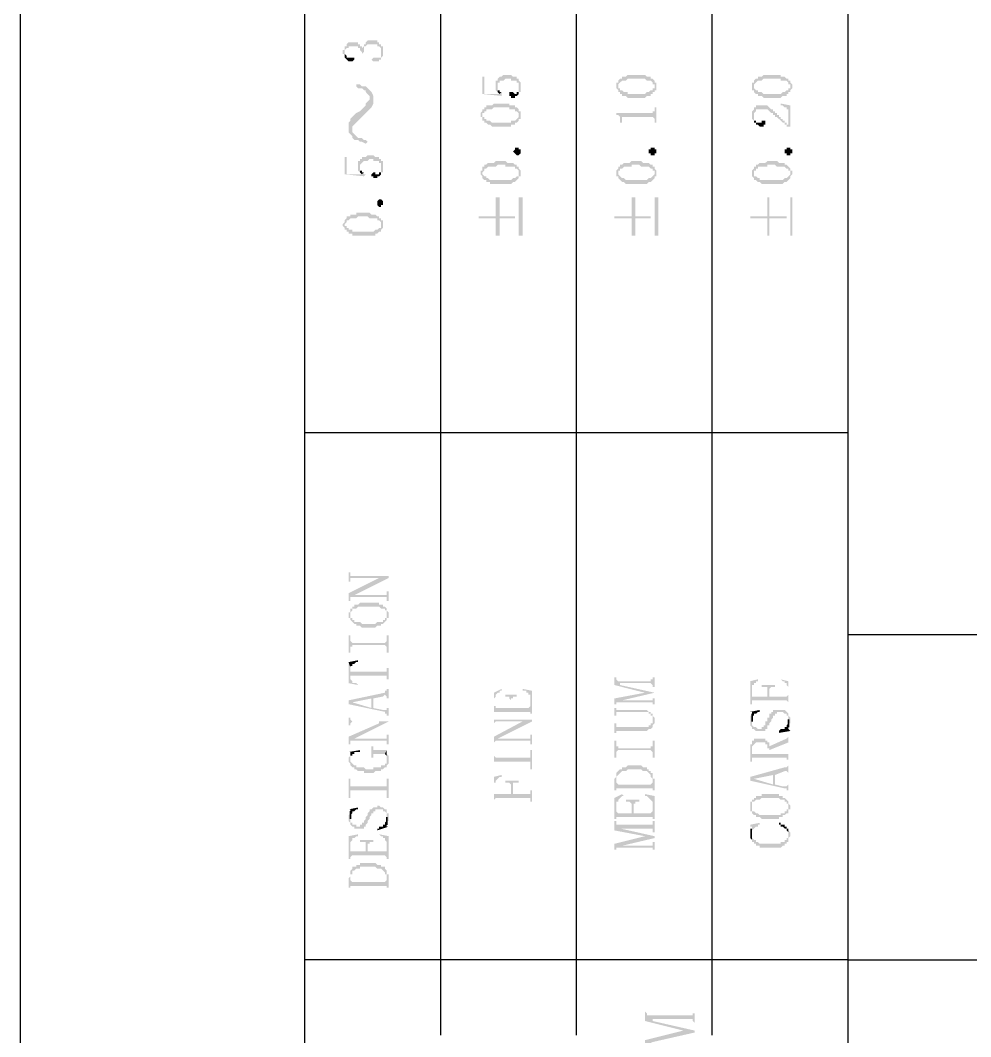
# Model space of a CAD drawing. Header units: inches. Extents: x 3613 to 8393, y -2205 to -794.
# Drawn here: x 3613.22 to 3635.65, y -1160.09 to -1136.11 of the extents above; entities that cross this region are included whole.
import ezdxf

# ---------------------------------------------------------------- set-up
doc = ezdxf.new("R2010")
doc.units = ezdxf.units.IN
doc.header["$MEASUREMENT"] = 0

msp = doc.modelspace()

# ---------------------------------------------------------------- hatches: boundary and pattern name
at = {"transparency": 33554559}
for points in [[(3620.83, -1136.858), (3620.83, -1136.903), (3620.875, -1136.903), (3620.875, -1136.948), (3620.875, -1136.858), (3620.875, -1136.813), (3620.921, -1136.767), (3620.966, -1136.767), (3620.966, -1136.722), (3621.191, -1136.722), (3621.191, -1136.767), (3621.236, -1136.767), (3621.236, -1136.813), (3621.236, -1136.813), (3621.282, -1136.858), (3621.282, -1136.903), (3621.282, -1136.903), (3621.327, -1136.858), (3621.327, -1136.813), (3621.327, -1136.767), (3621.327, -1136.722), (3621.372, -1136.722), (3621.417, -1136.677), (3621.643, -1136.677), (3621.643, -1136.722), (3621.688, -1136.722), (3621.733, -1136.767), (3621.733, -1136.858), (3621.733, -1136.677), (3621.688, -1136.677), (3621.688, -1136.632), (3621.643, -1136.632), (3621.643, -1136.587), (3621.417, -1136.587), (3621.372, -1136.632), (3621.372, -1136.677), (3621.327, -1136.677), (3621.327, -1136.722), (3621.327, -1136.722), (3621.282, -1136.767), (3621.282, -1136.722), (3621.236, -1136.722), (3621.236, -1136.677), (3621.191, -1136.677), (3621.191, -1136.632), (3620.966, -1136.632), (3620.921, -1136.677), (3620.921, -1136.722), (3620.875, -1136.722), (3620.875, -1136.767), (3620.875, -1136.813), (3620.83, -1136.813)], [(3620.875, -1136.948), (3620.875, -1136.993), (3620.875, -1136.993), (3620.921, -1137.038), (3620.921, -1137.038), (3620.966, -1137.083), (3621.056, -1137.083), (3621.101, -1137.038), (3621.101, -1136.993), (3620.921, -1136.993), (3620.921, -1136.948), (3620.921, -1136.948), (3620.875, -1136.903), (3620.875, -1136.858)], [(3621.507, -1137.038), (3621.507, -1137.038), (3621.552, -1137.083), (3621.688, -1137.083), (3621.688, -1137.038), (3621.733, -1137.038), (3621.733, -1136.993), (3621.778, -1136.948), (3621.778, -1136.903), (3621.778, -1136.858), (3621.778, -1136.767), (3621.778, -1136.722), (3621.733, -1136.722), (3621.733, -1136.903), (3621.733, -1136.948), (3621.733, -1136.993), (3621.552, -1136.993)], [(3624.125, -1137.444), (3624.125, -1137.851), (3624.576, -1137.896), (3624.576, -1137.851), (3624.576, -1137.805), (3624.531, -1137.851), (3624.17, -1137.851), (3624.17, -1137.444)], [(3624.441, -1137.625), (3624.441, -1137.715), (3624.441, -1137.76), (3624.441, -1137.76), (3624.486, -1137.805), (3624.486, -1137.67), (3624.486, -1137.58), (3624.531, -1137.58), (3624.531, -1137.535), (3624.621, -1137.535), (3624.667, -1137.489), (3624.802, -1137.489), (3624.802, -1137.535), (3624.937, -1137.535), (3624.937, -1137.58), (3624.982, -1137.58), (3624.982, -1137.625), (3624.982, -1137.67), (3624.982, -1137.805), (3625.028, -1137.805), (3625.028, -1137.76), (3625.028, -1137.67), (3625.028, -1137.625), (3625.028, -1137.58), (3624.982, -1137.535), (3624.982, -1137.489), (3624.937, -1137.489), (3624.937, -1137.444), (3624.847, -1137.444), (3624.802, -1137.399), (3624.621, -1137.399), (3624.576, -1137.444), (3624.531, -1137.444), (3624.486, -1137.489), (3624.486, -1137.535), (3624.441, -1137.535), (3624.441, -1137.58)], [(3627.284, -1137.67), (3627.284, -1137.715), (3627.284, -1137.715), (3627.329, -1137.76), (3627.329, -1137.805), (3627.329, -1137.67), (3627.329, -1137.625), (3627.329, -1137.625), (3627.374, -1137.58), (3627.374, -1137.58), (3627.42, -1137.535), (3627.51, -1137.535), (3627.555, -1137.489), (3627.961, -1137.489), (3628.006, -1137.535), (3628.097, -1137.535), (3628.142, -1137.58), (3628.142, -1137.625), (3628.187, -1137.625), (3628.187, -1137.67), (3628.187, -1137.535), (3628.187, -1137.535), (3628.142, -1137.489), (3628.097, -1137.489), (3628.097, -1137.444), (3628.006, -1137.444), (3627.961, -1137.399), (3627.555, -1137.399), (3627.51, -1137.444), (3627.42, -1137.444), (3627.42, -1137.489), (3627.374, -1137.489), (3627.329, -1137.535), (3627.329, -1137.58), (3627.284, -1137.58), (3627.284, -1137.625), (3627.284, -1137.625)], [(3627.329, -1137.805), (3627.374, -1137.805), (3627.374, -1137.851), (3627.42, -1137.851), (3627.42, -1137.896), (3627.51, -1137.896), (3627.555, -1137.941), (3627.961, -1137.941), (3628.006, -1137.896), (3628.097, -1137.896), (3628.097, -1137.851), (3628.142, -1137.851), (3628.142, -1137.805), (3628.187, -1137.805), (3628.187, -1137.76), (3628.232, -1137.76), (3628.232, -1137.715), (3628.232, -1137.67), (3628.232, -1137.625), (3628.232, -1137.58), (3628.187, -1137.58), (3628.187, -1137.535), (3628.187, -1137.67), (3628.187, -1137.715), (3628.142, -1137.715), (3628.142, -1137.76), (3628.097, -1137.76), (3628.051, -1137.805), (3628.006, -1137.805), (3627.961, -1137.851), (3627.555, -1137.851), (3627.555, -1137.805), (3627.465, -1137.805), (3627.42, -1137.76), (3627.374, -1137.76), (3627.374, -1137.715), (3627.329, -1137.715), (3627.329, -1137.67), (3627.329, -1137.67)], [(3630.489, -1137.67), (3630.489, -1137.715), (3630.489, -1137.76), (3630.534, -1137.76), (3630.534, -1137.805), (3630.534, -1137.67), (3630.534, -1137.625), (3630.534, -1137.625), (3630.579, -1137.58), (3630.579, -1137.58), (3630.624, -1137.535), (3630.714, -1137.535), (3630.759, -1137.489), (3631.166, -1137.489), (3631.166, -1137.535), (3631.301, -1137.535), (3631.346, -1137.58), (3631.346, -1137.625), (3631.391, -1137.625), (3631.391, -1137.67), (3631.391, -1137.535), (3631.346, -1137.535), (3631.346, -1137.489), (3631.301, -1137.489), (3631.256, -1137.444), (3631.166, -1137.444), (3631.166, -1137.399), (3630.759, -1137.399), (3630.714, -1137.444), (3630.624, -1137.444), (3630.624, -1137.489), (3630.579, -1137.489), (3630.534, -1137.535), (3630.534, -1137.58), (3630.489, -1137.58), (3630.489, -1137.625), (3630.489, -1137.625)], [(3630.534, -1137.805), (3630.534, -1137.805), (3630.579, -1137.851), (3630.624, -1137.851), (3630.624, -1137.896), (3630.714, -1137.896), (3630.759, -1137.941), (3631.166, -1137.941), (3631.211, -1137.896), (3631.301, -1137.896), (3631.301, -1137.851), (3631.346, -1137.851), (3631.346, -1137.805), (3631.391, -1137.805), (3631.391, -1137.76), (3631.391, -1137.76), (3631.436, -1137.715), (3631.436, -1137.67), (3631.436, -1137.625), (3631.436, -1137.625), (3631.391, -1137.58), (3631.391, -1137.535), (3631.391, -1137.67), (3631.391, -1137.715), (3631.346, -1137.715), (3631.346, -1137.76), (3631.301, -1137.76), (3631.256, -1137.805), (3631.211, -1137.805), (3631.166, -1137.851), (3630.759, -1137.851), (3630.714, -1137.805), (3630.624, -1137.805), (3630.624, -1137.76), (3630.579, -1137.76), (3630.534, -1137.715), (3630.534, -1137.67), (3630.534, -1137.67)], [(3621.146, -1137.67), (3621.146, -1137.67), (3621.191, -1137.715), (3621.282, -1137.715), (3621.327, -1137.76), (3621.372, -1137.76), (3621.372, -1137.805), (3621.417, -1137.851), (3621.462, -1137.896), (3621.462, -1138.212), (3621.462, -1138.212), (3621.507, -1138.166), (3621.552, -1138.076), (3621.552, -1137.896), (3621.507, -1137.805), (3621.462, -1137.76), (3621.462, -1137.76), (3621.417, -1137.715), (3621.372, -1137.67), (3621.282, -1137.67), (3621.236, -1137.625), (3621.146, -1137.625)], [(3624.486, -1137.805), (3624.486, -1137.805), (3624.531, -1137.851), (3624.531, -1137.851), (3624.576, -1137.805), (3624.531, -1137.805), (3624.531, -1137.76), (3624.486, -1137.76), (3624.486, -1137.715), (3624.486, -1137.67)], [(3624.757, -1137.851), (3624.757, -1137.896), (3624.802, -1137.896), (3624.802, -1137.941), (3624.892, -1137.941), (3624.892, -1137.896), (3624.937, -1137.896), (3624.982, -1137.851), (3624.982, -1137.67), (3624.982, -1137.76), (3624.982, -1137.805), (3624.937, -1137.805), (3624.937, -1137.851), (3624.892, -1137.851), (3624.847, -1137.805), (3624.757, -1137.805)], [(3620.966, -1138.663), (3620.966, -1138.753), (3621.011, -1138.798), (3621.056, -1138.843), (3621.056, -1138.618), (3621.101, -1138.573), (3621.146, -1138.528), (3621.191, -1138.482), (3621.236, -1138.437), (3621.282, -1138.392), (3621.327, -1138.347), (3621.372, -1138.302), (3621.372, -1138.302), (3621.417, -1138.257), (3621.462, -1138.212), (3621.462, -1137.941), (3621.462, -1137.986), (3621.417, -1138.031), (3621.372, -1138.076), (3621.372, -1138.121), (3621.327, -1138.166), (3621.282, -1138.212), (3621.236, -1138.257), (3621.146, -1138.302), (3621.146, -1138.302), (3621.101, -1138.347), (3621.056, -1138.392), (3621.011, -1138.437), (3621.011, -1138.482), (3620.966, -1138.528), (3620.966, -1138.573)], [(3624.08, -1138.347), (3624.08, -1138.392), (3624.125, -1138.392), (3624.125, -1138.437), (3624.125, -1138.482), (3624.125, -1138.347), (3624.125, -1138.302), (3624.17, -1138.302), (3624.17, -1138.257), (3624.215, -1138.257), (3624.215, -1138.212), (3624.351, -1138.212), (3624.396, -1138.166), (3624.757, -1138.166), (3624.757, -1138.212), (3624.892, -1138.212), (3624.892, -1138.257), (3624.937, -1138.257), (3624.982, -1138.302), (3624.982, -1138.347), (3624.982, -1138.212), (3624.982, -1138.212), (3624.937, -1138.166), (3624.892, -1138.166), (3624.892, -1138.121), (3624.757, -1138.121), (3624.757, -1138.076), (3624.396, -1138.076), (3624.351, -1138.121), (3624.215, -1138.121), (3624.215, -1138.166), (3624.17, -1138.166), (3624.17, -1138.212), (3624.125, -1138.212), (3624.125, -1138.257), (3624.125, -1138.257), (3624.08, -1138.302)], [(3631.166, -1138.076), (3631.166, -1138.121), (3631.211, -1138.121), (3631.256, -1138.166), (3631.301, -1138.166), (3631.301, -1138.212), (3631.346, -1138.212), (3631.346, -1138.618), (3631.391, -1138.618), (3631.391, -1138.121)], [(3624.125, -1138.482), (3624.17, -1138.482), (3624.17, -1138.528), (3624.215, -1138.528), (3624.26, -1138.573), (3624.305, -1138.573), (3624.351, -1138.618), (3624.802, -1138.618), (3624.802, -1138.573), (3624.892, -1138.573), (3624.892, -1138.528), (3624.937, -1138.528), (3624.982, -1138.482), (3624.982, -1138.437), (3625.028, -1138.437), (3625.028, -1138.392), (3625.028, -1138.347), (3625.028, -1138.302), (3625.028, -1138.257), (3624.982, -1138.257), (3624.982, -1138.212), (3624.982, -1138.347), (3624.982, -1138.392), (3624.982, -1138.392), (3624.937, -1138.437), (3624.937, -1138.437), (3624.892, -1138.482), (3624.802, -1138.482), (3624.802, -1138.528), (3624.351, -1138.528), (3624.305, -1138.482), (3624.215, -1138.482), (3624.215, -1138.437), (3624.17, -1138.437), (3624.17, -1138.392), (3624.125, -1138.392), (3624.125, -1138.347)], [(3627.284, -1138.302), (3627.284, -1138.347), (3627.329, -1138.347), (3627.374, -1138.392), (3627.374, -1138.437), (3627.374, -1138.528), (3627.42, -1138.528), (3627.42, -1138.437), (3627.42, -1138.392), (3628.142, -1138.392), (3628.187, -1138.437), (3628.187, -1138.528), (3628.232, -1138.528), (3628.232, -1138.166), (3628.187, -1138.166), (3628.187, -1138.212), (3628.187, -1138.257), (3628.142, -1138.257), (3628.142, -1138.302), (3628.097, -1138.302)], [(3630.489, -1138.347), (3630.489, -1138.392), (3630.489, -1138.437), (3630.489, -1138.437), (3630.534, -1138.482), (3630.534, -1138.347), (3630.534, -1138.302), (3630.534, -1138.302), (3630.579, -1138.257), (3630.579, -1138.212), (3630.85, -1138.212), (3630.895, -1138.257), (3630.895, -1138.257), (3630.94, -1138.302), (3630.985, -1138.302), (3630.985, -1138.347), (3631.03, -1138.347), (3631.03, -1138.392), (3631.075, -1138.392), (3631.12, -1138.437), (3631.12, -1138.437), (3631.166, -1138.482), (3631.166, -1138.482), (3631.211, -1138.528), (3631.256, -1138.528), (3631.256, -1138.573), (3631.301, -1138.573), (3631.301, -1138.618), (3631.346, -1138.618), (3631.346, -1138.573), (3631.301, -1138.573), (3631.301, -1138.528), (3631.256, -1138.528), (3631.256, -1138.482), (3631.211, -1138.482), (3631.211, -1138.437), (3631.166, -1138.437), (3631.166, -1138.392), (3631.12, -1138.392), (3631.12, -1138.347), (3631.075, -1138.347), (3631.075, -1138.302), (3631.03, -1138.302), (3631.03, -1138.257), (3630.985, -1138.257), (3630.985, -1138.212), (3630.94, -1138.212), (3630.895, -1138.166), (3630.895, -1138.166), (3630.85, -1138.121), (3630.579, -1138.121), (3630.579, -1138.166), (3630.534, -1138.166), (3630.534, -1138.212), (3630.534, -1138.212), (3630.489, -1138.257), (3630.489, -1138.302), (3630.489, -1138.302)], [(3630.534, -1138.482), (3630.534, -1138.528), (3630.579, -1138.528), (3630.579, -1138.573), (3630.624, -1138.573), (3630.669, -1138.618), (3630.759, -1138.618), (3630.759, -1138.573), (3630.804, -1138.573), (3630.804, -1138.528), (3630.804, -1138.482), (3630.714, -1138.482), (3630.714, -1138.528), (3630.579, -1138.528), (3630.579, -1138.482), (3630.534, -1138.482), (3630.534, -1138.437), (3630.534, -1138.392), (3630.534, -1138.392)], [(3621.056, -1138.843), (3621.056, -1138.889), (3621.101, -1138.934), (3621.191, -1138.934), (3621.236, -1138.979), (3621.282, -1138.979), (3621.372, -1139.024), (3621.417, -1138.979), (3621.372, -1138.934), (3621.327, -1138.934), (3621.282, -1138.889), (3621.191, -1138.889), (3621.146, -1138.843), (3621.146, -1138.843), (3621.101, -1138.798), (3621.056, -1138.753), (3621.056, -1138.708)], [(3621.191, -1139.52), (3621.191, -1139.611), (3621.191, -1139.656), (3621.191, -1139.656), (3621.236, -1139.701), (3621.236, -1139.566), (3621.236, -1139.52), (3621.236, -1139.52), (3621.282, -1139.475), (3621.282, -1139.475), (3621.327, -1139.43), (3621.417, -1139.43), (3621.462, -1139.385), (3621.552, -1139.385), (3621.552, -1139.43), (3621.688, -1139.43), (3621.688, -1139.475), (3621.733, -1139.475), (3621.733, -1139.52), (3621.733, -1139.566), (3621.733, -1139.701), (3621.778, -1139.701), (3621.778, -1139.656), (3621.778, -1139.566), (3621.778, -1139.52), (3621.778, -1139.43), (3621.733, -1139.43), (3621.733, -1139.385), (3621.688, -1139.385), (3621.688, -1139.34), (3621.598, -1139.34), (3621.552, -1139.295), (3621.417, -1139.295), (3621.372, -1139.34), (3621.282, -1139.34), (3621.282, -1139.385), (3621.236, -1139.385), (3621.236, -1139.43), (3621.191, -1139.43), (3621.191, -1139.475)], [(3625.028, -1139.205), (3625.028, -1139.25), (3625.028, -1139.25), (3624.982, -1139.295), (3624.937, -1139.295), (3624.892, -1139.25), (3624.892, -1139.25), (3624.847, -1139.205), (3624.847, -1139.205), (3624.892, -1139.159), (3624.892, -1139.114), (3624.982, -1139.114), (3624.982, -1139.159), (3625.028, -1139.159), (3625.028, -1139.205)], [(3628.232, -1139.205), (3628.232, -1139.25), (3628.187, -1139.25), (3628.187, -1139.295), (3628.097, -1139.295), (3628.097, -1139.25), (3628.051, -1139.25), (3628.051, -1139.205), (3628.051, -1139.159), (3628.097, -1139.159), (3628.097, -1139.114), (3628.187, -1139.114), (3628.187, -1139.159), (3628.232, -1139.159), (3628.232, -1139.205)], [(3631.436, -1139.205), (3631.436, -1139.25), (3631.391, -1139.25), (3631.391, -1139.295), (3631.301, -1139.295), (3631.301, -1139.25), (3631.256, -1139.25), (3631.256, -1139.205), (3631.256, -1139.159), (3631.301, -1139.159), (3631.301, -1139.114), (3631.391, -1139.114), (3631.391, -1139.159), (3631.436, -1139.159), (3631.436, -1139.205)], [(3620.875, -1139.34), (3620.875, -1139.746), (3621.327, -1139.791), (3621.372, -1139.746), (3621.327, -1139.746), (3621.327, -1139.701), (3621.282, -1139.746), (3620.921, -1139.746), (3620.921, -1139.34)], [(3624.08, -1139.701), (3624.08, -1139.746), (3624.08, -1139.746), (3624.125, -1139.791), (3624.125, -1139.836), (3624.125, -1139.701), (3624.125, -1139.701), (3624.17, -1139.656), (3624.17, -1139.611), (3624.215, -1139.611), (3624.26, -1139.566), (3624.441, -1139.566), (3624.486, -1139.52), (3624.667, -1139.52), (3624.667, -1139.566), (3624.892, -1139.566), (3624.892, -1139.611), (3624.937, -1139.611), (3624.982, -1139.656), (3624.982, -1139.701), (3624.982, -1139.566), (3624.937, -1139.566), (3624.937, -1139.52), (3624.892, -1139.52), (3624.847, -1139.475), (3624.712, -1139.475), (3624.667, -1139.43), (3624.441, -1139.43), (3624.396, -1139.475), (3624.26, -1139.475), (3624.215, -1139.52), (3624.17, -1139.52), (3624.17, -1139.566), (3624.125, -1139.566), (3624.125, -1139.611), (3624.125, -1139.656), (3624.08, -1139.656)], [(3627.284, -1139.701), (3627.284, -1139.746), (3627.284, -1139.791), (3627.329, -1139.791), (3627.329, -1139.836), (3627.329, -1139.701), (3627.329, -1139.656), (3627.374, -1139.656), (3627.374, -1139.611), (3627.42, -1139.611), (3627.465, -1139.566), (3627.645, -1139.566), (3627.645, -1139.52), (3627.826, -1139.52), (3627.871, -1139.566), (3628.051, -1139.566), (3628.097, -1139.611), (3628.142, -1139.611), (3628.142, -1139.656), (3628.187, -1139.656), (3628.187, -1139.701), (3628.187, -1139.566), (3628.142, -1139.566), (3628.142, -1139.52), (3628.097, -1139.52), (3628.051, -1139.475), (3627.916, -1139.475), (3627.871, -1139.43), (3627.645, -1139.43), (3627.6, -1139.475), (3627.465, -1139.475), (3627.42, -1139.52), (3627.374, -1139.52), (3627.374, -1139.566), (3627.329, -1139.566), (3627.329, -1139.611), (3627.329, -1139.611), (3627.284, -1139.656)], [(3630.489, -1139.701), (3630.489, -1139.746), (3630.489, -1139.791), (3630.489, -1139.791), (3630.534, -1139.836), (3630.534, -1139.701), (3630.534, -1139.656), (3630.579, -1139.656), (3630.579, -1139.611), (3630.624, -1139.611), (3630.624, -1139.566), (3630.85, -1139.566), (3630.85, -1139.52), (3631.03, -1139.52), (3631.075, -1139.566), (3631.256, -1139.566), (3631.301, -1139.611), (3631.346, -1139.611), (3631.346, -1139.656), (3631.391, -1139.656), (3631.391, -1139.701), (3631.391, -1139.611), (3631.346, -1139.566), (3631.346, -1139.566), (3631.301, -1139.52), (3631.256, -1139.52), (3631.256, -1139.475), (3631.12, -1139.475), (3631.075, -1139.43), (3630.85, -1139.43), (3630.804, -1139.475), (3630.669, -1139.475), (3630.624, -1139.52), (3630.579, -1139.52), (3630.579, -1139.566), (3630.534, -1139.566), (3630.534, -1139.611), (3630.534, -1139.611), (3630.489, -1139.656)], [(3621.236, -1139.701), (3621.236, -1139.701), (3621.282, -1139.746), (3621.282, -1139.746), (3621.327, -1139.701), (3621.282, -1139.701), (3621.282, -1139.656), (3621.236, -1139.656), (3621.236, -1139.611), (3621.236, -1139.566)], [(3621.507, -1139.746), (3621.507, -1139.791), (3621.552, -1139.791), (3621.552, -1139.836), (3621.643, -1139.836), (3621.643, -1139.791), (3621.688, -1139.791), (3621.733, -1139.746), (3621.733, -1139.566), (3621.733, -1139.656), (3621.733, -1139.701), (3621.688, -1139.701), (3621.688, -1139.746), (3621.598, -1139.746), (3621.598, -1139.701), (3621.552, -1139.701)], [(3624.125, -1139.836), (3624.17, -1139.881), (3624.215, -1139.881), (3624.215, -1139.927), (3624.305, -1139.927), (3624.305, -1139.972), (3624.802, -1139.972), (3624.847, -1139.927), (3624.892, -1139.927), (3624.937, -1139.881), (3624.937, -1139.881), (3624.982, -1139.836), (3624.982, -1139.791), (3625.028, -1139.791), (3625.028, -1139.746), (3625.028, -1139.701), (3625.028, -1139.656), (3625.028, -1139.656), (3624.982, -1139.611), (3624.982, -1139.746), (3624.982, -1139.791), (3624.937, -1139.791), (3624.892, -1139.836), (3624.847, -1139.836), (3624.802, -1139.881), (3624.305, -1139.881), (3624.26, -1139.836), (3624.215, -1139.836), (3624.215, -1139.791), (3624.17, -1139.791), (3624.125, -1139.746), (3624.125, -1139.701)], [(3627.329, -1139.836), (3627.374, -1139.881), (3627.374, -1139.881), (3627.42, -1139.927), (3627.465, -1139.927), (3627.51, -1139.972), (3628.006, -1139.972), (3628.051, -1139.927), (3628.097, -1139.927), (3628.142, -1139.881), (3628.142, -1139.881), (3628.187, -1139.836), (3628.187, -1139.791), (3628.232, -1139.791), (3628.232, -1139.746), (3628.232, -1139.701), (3628.232, -1139.656), (3628.232, -1139.656), (3628.187, -1139.611), (3628.187, -1139.746), (3628.187, -1139.746), (3628.142, -1139.791), (3628.142, -1139.791), (3628.097, -1139.836), (3628.051, -1139.836), (3628.006, -1139.881), (3627.51, -1139.881), (3627.465, -1139.836), (3627.42, -1139.836), (3627.374, -1139.791), (3627.374, -1139.791), (3627.329, -1139.746), (3627.329, -1139.701)], [(3630.534, -1139.836), (3630.534, -1139.881), (3630.579, -1139.881), (3630.624, -1139.927), (3630.669, -1139.927), (3630.714, -1139.972), (3631.211, -1139.972), (3631.256, -1139.927), (3631.301, -1139.927), (3631.346, -1139.881), (3631.346, -1139.881), (3631.391, -1139.836), (3631.391, -1139.791), (3631.391, -1139.791), (3631.436, -1139.746), (3631.436, -1139.701), (3631.436, -1139.656), (3631.391, -1139.656), (3631.391, -1139.611), (3631.391, -1139.746), (3631.391, -1139.746), (3631.346, -1139.791), (3631.346, -1139.791), (3631.301, -1139.836), (3631.256, -1139.836), (3631.211, -1139.881), (3630.669, -1139.881), (3630.669, -1139.836), (3630.624, -1139.836), (3630.579, -1139.791), (3630.534, -1139.791), (3630.534, -1139.746), (3630.534, -1139.701)], [(3621.778, -1140.423), (3621.778, -1140.468), (3621.733, -1140.468), (3621.733, -1140.513), (3621.688, -1140.513), (3621.643, -1140.468), (3621.643, -1140.423), (3621.643, -1140.378), (3621.643, -1140.378), (3621.688, -1140.333), (3621.733, -1140.333), (3621.778, -1140.378), (3621.778, -1140.423)], [(3624.035, -1140.739), (3624.035, -1140.784), (3624.441, -1140.784), (3624.441, -1141.19), (3624.531, -1141.19), (3624.531, -1140.784), (3624.892, -1140.784), (3624.892, -1140.739), (3624.531, -1140.739), (3624.531, -1140.288), (3624.441, -1140.288), (3624.441, -1140.739)], [(3625.073, -1141.19), (3625.073, -1140.288), (3624.982, -1140.288), (3624.982, -1141.19)], [(3627.239, -1140.739), (3627.239, -1140.784), (3627.645, -1140.784), (3627.645, -1141.19), (3627.735, -1141.19), (3627.735, -1140.784), (3628.097, -1140.784), (3628.097, -1140.739), (3627.735, -1140.739), (3627.735, -1140.288), (3627.645, -1140.288), (3627.645, -1140.739)], [(3628.277, -1141.19), (3628.277, -1140.288), (3628.187, -1140.288), (3628.187, -1141.19)], [(3630.443, -1140.739), (3630.443, -1140.784), (3630.85, -1140.784), (3630.85, -1141.19), (3630.895, -1141.19), (3630.895, -1140.784), (3631.301, -1140.784), (3631.301, -1140.739), (3630.895, -1140.739), (3630.895, -1140.288), (3630.85, -1140.288), (3630.85, -1140.739)], [(3631.436, -1141.19), (3631.436, -1140.288), (3631.391, -1140.288), (3631.391, -1141.19)], [(3620.83, -1140.92), (3620.83, -1140.965), (3620.875, -1141.01), (3620.875, -1141.055), (3620.875, -1140.92), (3620.875, -1140.92), (3620.921, -1140.874), (3620.921, -1140.829), (3620.966, -1140.829), (3621.011, -1140.784), (3621.146, -1140.784), (3621.191, -1140.739), (3621.417, -1140.739), (3621.462, -1140.784), (3621.643, -1140.784), (3621.643, -1140.829), (3621.688, -1140.829), (3621.733, -1140.874), (3621.733, -1140.92), (3621.733, -1140.784), (3621.688, -1140.784), (3621.688, -1140.739), (3621.643, -1140.739), (3621.598, -1140.694), (3621.507, -1140.694), (3621.462, -1140.649), (3621.146, -1140.649), (3621.146, -1140.694), (3621.011, -1140.694), (3621.011, -1140.739), (3620.921, -1140.739), (3620.921, -1140.784), (3620.921, -1140.784), (3620.875, -1140.829), (3620.875, -1140.874), (3620.875, -1140.874)], [(3620.875, -1141.055), (3620.921, -1141.055), (3620.921, -1141.1), (3620.966, -1141.1), (3620.966, -1141.145), (3621.056, -1141.145), (3621.056, -1141.19), (3621.598, -1141.19), (3621.598, -1141.145), (3621.643, -1141.145), (3621.688, -1141.1), (3621.733, -1141.1), (3621.733, -1141.055), (3621.733, -1141.055), (3621.778, -1141.01), (3621.778, -1140.965), (3621.778, -1140.92), (3621.778, -1140.874), (3621.778, -1140.829), (3621.733, -1140.829), (3621.733, -1140.965), (3621.733, -1141.01), (3621.688, -1141.01), (3621.643, -1141.055), (3621.598, -1141.055), (3621.552, -1141.1), (3621.056, -1141.1), (3621.056, -1141.055), (3620.966, -1141.055), (3620.966, -1141.01), (3620.921, -1141.01), (3620.921, -1140.965), (3620.875, -1140.965), (3620.875, -1140.92)], [(3620.966, -1149.134), (3620.966, -1149.359), (3621.011, -1149.359), (3621.011, -1149.269), (3621.913, -1149.269), (3621.913, -1149.224), (3621.011, -1149.224), (3621.011, -1149.134)], [(3620.966, -1149.63), (3620.966, -1149.811), (3621.011, -1149.811), (3621.011, -1149.72), (3621.056, -1149.72), (3621.101, -1149.675), (3621.913, -1149.269), (3621.688, -1149.269)], [(3621.056, -1149.72), (3621.868, -1149.72), (3621.868, -1149.811), (3621.913, -1149.811), (3621.913, -1149.585), (3621.868, -1149.585), (3621.868, -1149.63), (3621.868, -1149.675), (3621.101, -1149.675)], [(3620.966, -1150.127), (3620.966, -1150.172), (3620.966, -1150.217), (3621.011, -1150.217), (3621.011, -1150.262), (3621.011, -1150.262), (3621.056, -1150.307), (3621.056, -1150.307), (3621.101, -1150.352), (3621.146, -1150.352), (3621.146, -1150.397), (3621.236, -1150.397), (3621.282, -1150.442), (3621.598, -1150.442), (3621.643, -1150.397), (3621.733, -1150.397), (3621.733, -1150.352), (3621.778, -1150.352), (3621.823, -1150.307), (3621.823, -1150.307), (3621.868, -1150.262), (3621.868, -1150.217), (3621.913, -1150.217), (3621.913, -1150.172), (3621.913, -1150.127), (3621.913, -1150.081), (3621.913, -1150.081), (3621.868, -1150.036), (3621.868, -1150.127), (3621.868, -1150.172), (3621.868, -1150.217), (3621.823, -1150.217), (3621.823, -1150.262), (3621.778, -1150.262), (3621.778, -1150.307), (3621.643, -1150.307), (3621.598, -1150.352), (3621.282, -1150.352), (3621.236, -1150.307), (3621.101, -1150.307), (3621.101, -1150.262), (3621.056, -1150.262), (3621.056, -1150.217), (3621.011, -1150.217), (3621.011, -1150.172), (3621.011, -1150.036), (3621.011, -1150.081), (3620.966, -1150.081)], [(3621.011, -1150.036), (3621.011, -1150.127), (3621.011, -1150.081), (3621.011, -1150.081), (3621.056, -1150.036), (3621.056, -1149.991), (3621.146, -1149.991), (3621.191, -1149.946), (3621.688, -1149.946), (3621.733, -1149.991), (3621.823, -1149.991), (3621.823, -1150.036), (3621.868, -1150.036), (3621.868, -1150.081), (3621.868, -1150.127), (3621.868, -1149.991), (3621.868, -1149.991), (3621.823, -1149.946), (3621.778, -1149.946), (3621.778, -1149.901), (3621.688, -1149.901), (3621.688, -1149.856), (3621.236, -1149.856), (3621.191, -1149.901), (3621.101, -1149.901), (3621.101, -1149.946), (3621.056, -1149.946), (3621.056, -1149.991), (3621.011, -1149.991)], [(3620.966, -1150.623), (3620.966, -1151.029), (3621.011, -1151.029), (3621.011, -1150.894), (3621.056, -1150.894), (3621.056, -1150.849), (3621.823, -1150.849), (3621.868, -1150.894), (3621.868, -1151.029), (3621.913, -1151.029), (3621.913, -1150.623), (3621.868, -1150.623), (3621.868, -1150.758), (3621.868, -1150.758), (3621.823, -1150.803), (3621.056, -1150.803), (3621.011, -1150.758), (3621.011, -1150.623)], [(3620.966, -1151.255), (3621.011, -1151.39), (3621.011, -1151.345), (3621.056, -1151.345), (3621.056, -1151.3), (3621.101, -1151.3), (3621.146, -1151.255), (3621.191, -1151.255), (3621.191, -1151.21)], [(3620.966, -1151.255), (3620.966, -1151.751), (3621.191, -1151.796), (3621.191, -1151.796), (3621.146, -1151.751), (3621.056, -1151.751), (3621.056, -1151.706), (3621.056, -1151.706), (3621.011, -1151.661), (3621.011, -1151.39)], [(3621.011, -1151.39), (3621.011, -1151.616), (3621.011, -1151.571), (3621.868, -1151.571), (3621.868, -1151.661), (3621.913, -1151.661), (3621.913, -1151.39), (3621.868, -1151.39), (3621.868, -1151.435), (3621.868, -1151.48), (3621.011, -1151.48), (3621.011, -1151.435)], [(3627.239, -1151.616), (3627.239, -1151.796), (3627.961, -1151.977), (3628.187, -1151.977), (3627.374, -1151.796), (3627.374, -1151.751), (3627.329, -1151.706), (3627.329, -1151.706), (3627.284, -1151.661), (3627.284, -1151.616), (3627.284, -1151.616)], [(3627.329, -1151.706), (3627.374, -1151.751), (3628.097, -1151.751), (3628.142, -1151.796), (3628.142, -1151.842), (3628.187, -1151.842), (3628.187, -1151.616), (3628.142, -1151.616), (3628.142, -1151.661), (3628.097, -1151.661), (3628.097, -1151.706)], [(3630.443, -1151.706), (3630.443, -1152.248), (3630.489, -1152.248), (3630.489, -1151.887), (3630.489, -1151.842), (3630.489, -1151.796), (3630.534, -1151.796), (3630.534, -1151.751), (3630.579, -1151.751), (3630.579, -1151.706), (3630.624, -1151.706), (3630.624, -1151.661)], [(3631.166, -1151.661), (3631.166, -1151.661), (3631.211, -1151.706), (3631.256, -1151.706), (3631.256, -1151.751), (3631.301, -1151.751), (3631.301, -1151.796), (3631.301, -1151.796), (3631.346, -1151.842), (3631.346, -1151.887), (3631.346, -1152.248), (3631.346, -1151.706)], [(3620.966, -1152.157), (3620.966, -1152.248), (3621.056, -1152.203), (3621.507, -1152.112), (3621.507, -1152.338), (3621.552, -1152.112), (3621.778, -1152.067), (3621.778, -1152.067), (3621.823, -1152.022), (3621.868, -1152.067), (3621.868, -1152.112), (3621.913, -1152.112), (3621.913, -1151.887), (3621.868, -1151.887), (3621.868, -1151.932), (3621.823, -1151.932), (3621.823, -1151.977)], [(3624.396, -1151.977), (3624.396, -1152.473), (3624.396, -1152.112), (3624.396, -1152.112), (3624.441, -1152.067), (3624.441, -1152.022), (3624.441, -1152.022), (3624.486, -1151.977), (3624.531, -1151.977), (3624.531, -1151.932), (3624.576, -1151.932), (3624.576, -1151.887)], [(3625.073, -1151.932), (3625.163, -1151.932), (3625.163, -1151.977), (3625.208, -1151.977), (3625.208, -1152.022), (3625.253, -1152.022), (3625.253, -1152.067), (3625.253, -1152.473), (3625.298, -1152.473), (3625.298, -1151.932), (3625.073, -1151.887)], [(3627.239, -1152.112), (3627.239, -1152.248), (3627.284, -1152.248), (3627.284, -1152.203), (3627.329, -1152.203), (3627.42, -1152.157), (3628.187, -1151.977), (3627.961, -1151.977)], [(3630.489, -1152.203), (3630.489, -1152.157), (3631.301, -1152.157), (3631.346, -1152.203), (3631.346, -1152.022), (3631.346, -1152.022), (3631.301, -1152.067), (3630.895, -1152.067), (3630.895, -1151.932), (3630.85, -1152.067), (3630.489, -1152.067), (3630.489, -1151.887)], [(3630.714, -1151.796), (3630.714, -1151.842), (3630.85, -1151.842), (3630.85, -1151.887), (3630.85, -1152.067), (3630.895, -1151.932), (3630.895, -1151.887), (3630.895, -1151.887), (3630.94, -1151.842), (3631.03, -1151.842), (3631.03, -1151.796)], [(3620.966, -1152.248), (3621.823, -1152.428), (3621.823, -1152.473), (3621.868, -1152.473), (3621.868, -1152.519), (3621.913, -1152.519), (3621.913, -1152.338), (3621.868, -1152.338), (3621.868, -1152.383), (3621.778, -1152.383), (3621.552, -1152.338), (3621.552, -1152.112), (3621.507, -1152.338), (3621.056, -1152.203), (3621.056, -1152.203)], [(3624.396, -1152.473), (3624.396, -1152.428), (3625.253, -1152.428), (3625.253, -1152.293), (3625.253, -1152.293), (3625.208, -1152.338), (3624.802, -1152.338), (3624.802, -1152.157), (3624.802, -1152.338), (3624.441, -1152.338), (3624.441, -1152.293), (3624.396, -1152.293), (3624.396, -1152.112)], [(3624.667, -1152.022), (3624.667, -1152.067), (3624.757, -1152.067), (3624.757, -1152.112), (3624.757, -1152.112), (3624.802, -1152.157), (3624.802, -1152.338), (3624.802, -1152.157), (3624.802, -1152.112), (3624.847, -1152.112), (3624.847, -1152.067), (3624.937, -1152.067), (3624.937, -1152.022)], [(3627.329, -1152.203), (3628.142, -1152.203), (3628.142, -1152.248), (3628.187, -1152.248), (3628.187, -1152.112), (3628.142, -1152.112), (3628.142, -1152.157), (3627.42, -1152.157)], [(3627.239, -1152.338), (3627.239, -1152.519), (3627.284, -1152.519), (3627.284, -1152.473), (3627.284, -1152.428), (3628.051, -1152.428), (3628.051, -1152.473), (3628.097, -1152.473), (3628.097, -1152.519), (3628.142, -1152.519), (3628.142, -1152.609), (3628.142, -1152.473), (3628.097, -1152.473), (3628.097, -1152.428), (3628.051, -1152.428), (3628.006, -1152.383), (3627.284, -1152.383), (3627.284, -1152.338), (3627.284, -1152.338)], [(3630.443, -1152.654), (3630.443, -1152.744), (3630.443, -1152.744), (3630.489, -1152.789), (3630.489, -1152.834), (3630.534, -1152.834), (3630.579, -1152.88), (3630.804, -1152.88), (3630.804, -1152.834), (3630.85, -1152.834), (3630.85, -1152.789), (3630.85, -1152.744), (3630.895, -1152.744), (3630.895, -1152.699), (3630.895, -1152.699), (3630.94, -1152.654), (3630.94, -1152.609), (3630.94, -1152.609), (3630.985, -1152.564), (3630.985, -1152.519), (3631.03, -1152.519), (3631.03, -1152.473), (3631.075, -1152.473), (3631.075, -1152.428), (3631.211, -1152.428), (3631.256, -1152.473), (3631.301, -1152.473), (3631.301, -1152.519), (3631.346, -1152.519), (3631.346, -1152.609), (3631.346, -1152.744), (3631.346, -1152.699), (3631.391, -1152.699), (3631.391, -1152.609), (3631.391, -1152.564), (3631.346, -1152.519), (3631.346, -1152.473), (3631.346, -1152.473), (3631.301, -1152.428), (3631.301, -1152.428), (3631.256, -1152.383), (3630.985, -1152.383), (3630.985, -1152.428), (3630.94, -1152.428), (3630.94, -1152.473), (3630.895, -1152.473), (3630.895, -1152.564), (3630.85, -1152.564), (3630.85, -1152.654), (3630.804, -1152.654), (3630.804, -1152.744), (3630.759, -1152.744), (3630.759, -1152.789), (3630.714, -1152.789), (3630.714, -1152.834), (3630.624, -1152.834), (3630.579, -1152.789), (3630.534, -1152.789), (3630.489, -1152.744), (3630.489, -1152.699), (3630.489, -1152.519), (3630.443, -1152.519), (3630.443, -1152.564), (3630.443, -1152.609)], [(3630.443, -1152.428), (3630.489, -1152.428), (3630.489, -1152.609), (3630.489, -1152.519), (3630.534, -1152.519), (3630.534, -1152.473), (3630.579, -1152.473), (3630.624, -1152.428), (3630.669, -1152.428), (3630.669, -1152.383)], [(3620.966, -1152.564), (3620.966, -1152.744), (3621.011, -1152.744), (3621.011, -1152.699), (3621.011, -1152.699), (3621.056, -1152.654), (3621.688, -1152.654), (3621.688, -1152.699), (3621.913, -1152.654), (3621.056, -1152.654), (3621.011, -1152.609), (3621.011, -1152.564)], [(3620.966, -1153.015), (3620.966, -1153.195), (3621.011, -1153.195), (3621.011, -1153.15), (3621.011, -1153.105), (3621.056, -1153.105), (3621.101, -1153.06), (3621.913, -1152.654), (3621.688, -1152.699)], [(3624.396, -1152.519), (3624.396, -1152.744), (3624.396, -1152.699), (3624.396, -1152.699), (3624.441, -1152.654), (3625.298, -1152.654), (3625.298, -1152.609), (3624.396, -1152.609)], [(3624.396, -1153.015), (3624.396, -1153.195), (3624.396, -1153.15), (3624.396, -1153.15), (3624.441, -1153.105), (3624.441, -1153.105), (3624.486, -1153.06), (3625.298, -1152.654), (3625.073, -1152.654)], [(3627.239, -1152.699), (3627.239, -1152.925), (3627.284, -1152.925), (3627.284, -1152.88), (3628.006, -1152.88), (3628.051, -1152.834), (3628.097, -1152.834), (3628.142, -1152.789), (3628.142, -1152.744), (3628.142, -1152.744), (3628.187, -1152.699), (3628.187, -1152.609), (3628.187, -1152.564), (3628.187, -1152.564), (3628.142, -1152.519), (3628.142, -1152.654), (3628.142, -1152.699), (3628.097, -1152.699), (3628.097, -1152.744), (3628.051, -1152.744), (3628.051, -1152.789), (3627.284, -1152.789), (3627.284, -1152.744), (3627.284, -1152.699)], [(3631.12, -1152.88), (3631.12, -1152.925), (3631.391, -1152.88), (3631.346, -1152.834), (3631.346, -1152.654), (3631.346, -1152.699), (3631.301, -1152.744), (3631.301, -1152.789), (3631.256, -1152.789), (3631.256, -1152.834), (3631.166, -1152.834)], [(3621.056, -1153.105), (3621.868, -1153.105), (3621.868, -1153.15), (3621.868, -1153.195), (3621.913, -1153.195), (3621.913, -1152.97), (3621.868, -1152.97), (3621.868, -1153.06), (3621.101, -1153.06)], [(3624.441, -1153.105), (3625.253, -1153.105), (3625.253, -1153.195), (3625.298, -1153.195), (3625.298, -1152.97), (3625.253, -1152.97), (3625.253, -1153.015), (3625.253, -1153.06), (3624.486, -1153.06)], [(3630.895, -1153.241), (3630.895, -1153.331), (3631.346, -1153.15), (3631.346, -1152.97), (3631.346, -1153.015), (3631.346, -1153.015), (3631.301, -1153.06), (3631.301, -1153.06)], [(3627.239, -1153.105), (3627.239, -1153.511), (3627.284, -1153.511), (3627.284, -1153.376), (3627.284, -1153.376), (3627.329, -1153.331), (3628.097, -1153.331), (3628.142, -1153.376), (3628.142, -1153.511), (3628.187, -1153.511), (3628.187, -1153.105), (3628.142, -1153.105), (3628.142, -1153.241), (3628.097, -1153.241), (3628.097, -1153.286), (3627.329, -1153.286), (3627.329, -1153.241), (3627.284, -1153.241), (3627.284, -1153.105)], [(3630.443, -1153.286), (3630.443, -1153.602), (3630.489, -1153.602), (3630.489, -1153.286), (3630.489, -1153.241), (3630.489, -1153.241), (3630.534, -1153.195), (3630.534, -1153.195), (3630.579, -1153.15), (3630.804, -1153.15), (3630.804, -1153.195), (3630.85, -1153.195), (3630.85, -1153.241), (3630.85, -1153.286), (3630.895, -1153.286), (3630.895, -1153.421), (3630.895, -1153.15), (3630.85, -1153.15), (3630.85, -1153.105), (3630.804, -1153.105), (3630.804, -1153.06), (3630.534, -1153.06), (3630.534, -1153.105), (3630.489, -1153.105), (3630.489, -1153.15), (3630.489, -1153.195), (3630.443, -1153.195)], [(3630.489, -1153.557), (3630.489, -1153.511), (3631.301, -1153.511), (3631.301, -1153.557), (3631.346, -1153.557), (3631.346, -1153.602), (3631.346, -1153.376), (3631.346, -1153.421), (3630.895, -1153.421), (3630.895, -1153.241), (3630.895, -1153.15), (3630.895, -1153.421), (3630.489, -1153.421), (3630.489, -1153.331)], [(3620.966, -1153.376), (3621.011, -1153.376), (3621.011, -1153.557), (3621.011, -1153.511), (3621.011, -1153.466), (3621.056, -1153.466), (3621.056, -1153.421), (3621.101, -1153.421), (3621.101, -1153.376), (3621.236, -1153.376), (3621.236, -1153.331)], [(3620.966, -1153.557), (3620.966, -1153.602), (3620.966, -1153.602), (3621.011, -1153.647), (3621.011, -1153.692), (3621.011, -1153.692), (3621.056, -1153.737), (3621.101, -1153.737), (3621.101, -1153.782), (3621.146, -1153.782), (3621.191, -1153.827), (3621.327, -1153.827), (3621.327, -1153.872), (3621.552, -1153.872), (3621.598, -1153.827), (3621.733, -1153.827), (3621.733, -1153.782), (3621.778, -1153.782), (3621.823, -1153.737), (3621.868, -1153.737), (3621.868, -1153.692), (3621.868, -1153.692), (3621.913, -1153.647), (3621.913, -1153.602), (3621.913, -1153.511), (3621.913, -1153.466), (3621.913, -1153.466), (3621.868, -1153.421), (3621.868, -1153.557), (3621.868, -1153.602), (3621.868, -1153.647), (3621.823, -1153.647), (3621.823, -1153.692), (3621.733, -1153.692), (3621.733, -1153.737), (3621.552, -1153.737), (3621.552, -1153.782), (3621.372, -1153.782), (3621.327, -1153.737), (3621.146, -1153.737), (3621.146, -1153.692), (3621.101, -1153.692), (3621.056, -1153.647), (3621.056, -1153.647), (3621.011, -1153.602), (3621.011, -1153.557), (3621.011, -1153.421), (3621.011, -1153.466), (3620.966, -1153.511), (3620.966, -1153.511)], [(3621.507, -1153.241), (3621.507, -1153.511), (3621.552, -1153.511), (3621.552, -1153.466), (3621.552, -1153.421), (3621.823, -1153.421), (3621.868, -1153.331), (3621.552, -1153.331), (3621.552, -1153.286), (3621.552, -1153.241)], [(3621.823, -1153.421), (3621.868, -1153.466), (3621.868, -1153.511), (3621.868, -1153.557), (3621.868, -1153.421), (3621.868, -1153.331)], [(3624.396, -1153.331), (3624.396, -1153.782), (3624.396, -1153.602), (3625.253, -1153.602), (3625.253, -1153.782), (3625.298, -1153.782), (3625.298, -1153.331), (3625.253, -1153.331), (3625.253, -1153.466), (3625.253, -1153.511), (3624.441, -1153.511), (3624.396, -1153.466)], [(3624.396, -1153.963), (3624.396, -1154.549), (3624.396, -1154.188), (3624.396, -1154.098), (3624.441, -1154.098), (3624.441, -1154.053), (3624.441, -1154.053), (3624.486, -1154.008), (3624.486, -1154.008), (3624.531, -1153.963), (3624.576, -1153.963), (3624.576, -1153.918)], [(3627.239, -1154.053), (3627.239, -1154.279), (3627.284, -1154.279), (3627.284, -1154.053), (3627.284, -1154.008), (3627.284, -1153.963), (3627.329, -1153.918), (3627.329, -1153.918), (3627.374, -1153.872), (3627.374, -1153.872), (3627.42, -1153.827), (3627.51, -1153.827), (3627.555, -1153.782), (3627.871, -1153.782), (3627.916, -1153.827), (3628.006, -1153.827), (3628.051, -1153.872), (3628.051, -1153.872), (3628.097, -1153.918), (3628.097, -1153.963), (3628.097, -1153.963), (3628.142, -1154.008), (3628.142, -1154.053), (3628.142, -1154.279), (3628.187, -1154.279), (3628.187, -1154.053), (3628.187, -1154.008), (3628.142, -1154.008), (3628.142, -1153.918), (3628.142, -1153.872), (3628.097, -1153.872), (3628.097, -1153.827), (3628.051, -1153.827), (3628.051, -1153.782), (3628.006, -1153.782), (3628.006, -1153.737), (3627.916, -1153.737), (3627.871, -1153.692), (3627.555, -1153.692), (3627.51, -1153.737), (3627.42, -1153.737), (3627.42, -1153.782), (3627.374, -1153.782), (3627.329, -1153.827), (3627.329, -1153.827), (3627.284, -1153.872), (3627.284, -1153.963), (3627.284, -1153.963), (3627.239, -1154.008), (3627.239, -1154.008)], [(3630.443, -1153.963), (3630.443, -1154.053), (3630.534, -1154.008), (3630.985, -1153.918), (3630.985, -1154.143), (3631.03, -1153.918), (3631.256, -1153.827), (3631.301, -1153.827), (3631.346, -1153.872), (3631.346, -1153.918), (3631.346, -1153.692), (3631.346, -1153.692), (3631.301, -1153.737), (3631.256, -1153.737)], [(3630.443, -1154.053), (3631.256, -1154.234), (3631.301, -1154.234), (3631.301, -1154.279), (3631.346, -1154.279), (3631.346, -1154.324), (3631.346, -1154.143), (3631.346, -1154.143), (3631.301, -1154.188), (3631.211, -1154.188), (3631.03, -1154.143), (3631.03, -1153.918), (3630.985, -1154.143), (3630.534, -1154.008), (3630.534, -1154.008)], [(3620.966, -1154.008), (3620.966, -1154.459), (3621.011, -1154.459), (3621.011, -1154.324), (3621.011, -1154.279), (3621.868, -1154.279), (3621.868, -1154.459), (3621.913, -1154.459), (3621.913, -1154.008), (3621.868, -1154.008), (3621.868, -1154.143), (3621.868, -1154.188), (3621.011, -1154.188), (3621.011, -1154.008)], [(3624.667, -1154.053), (3624.667, -1154.098), (3624.757, -1154.098), (3624.802, -1154.143), (3624.802, -1154.369), (3624.847, -1154.188), (3624.847, -1154.143), (3624.847, -1154.098), (3624.982, -1154.098), (3624.982, -1154.053)], [(3627.284, -1154.279), (3627.284, -1154.234), (3628.142, -1154.234), (3628.142, -1154.279), (3628.142, -1154.053), (3628.142, -1154.098), (3628.142, -1154.098), (3628.097, -1154.143), (3627.329, -1154.143), (3627.284, -1154.098), (3627.284, -1154.053)], [(3624.396, -1154.504), (3624.396, -1154.504), (3624.441, -1154.459), (3625.253, -1154.459), (3625.253, -1154.549), (3625.298, -1154.549), (3625.298, -1154.279), (3625.253, -1154.279), (3625.253, -1154.324), (3625.253, -1154.369), (3624.847, -1154.369), (3624.847, -1154.188), (3624.802, -1154.369), (3624.396, -1154.369), (3624.396, -1154.188)], [(3627.239, -1154.459), (3627.239, -1154.956), (3627.284, -1154.956), (3627.284, -1154.595), (3627.284, -1154.549), (3627.329, -1154.549), (3627.329, -1154.504), (3627.329, -1154.504), (3627.374, -1154.459), (3627.374, -1154.459), (3627.42, -1154.414), (3627.465, -1154.414), (3627.42, -1154.369)], [(3627.961, -1154.414), (3628.006, -1154.414), (3628.051, -1154.459), (3628.051, -1154.459), (3628.097, -1154.504), (3628.097, -1154.504), (3628.142, -1154.549), (3628.142, -1154.956), (3628.187, -1154.956), (3628.187, -1154.414), (3627.961, -1154.369)], [(3630.489, -1154.549), (3630.489, -1154.685), (3630.489, -1154.595), (3630.489, -1154.549), (3630.534, -1154.549), (3630.579, -1154.504), (3630.669, -1154.504), (3630.714, -1154.459), (3631.12, -1154.459), (3631.166, -1154.504), (3631.256, -1154.504), (3631.256, -1154.549), (3631.301, -1154.549), (3631.301, -1154.595), (3631.346, -1154.595), (3631.346, -1154.64), (3631.346, -1154.685), (3631.346, -1154.549), (3631.346, -1154.549), (3631.301, -1154.504), (3631.301, -1154.504), (3631.256, -1154.459), (3631.211, -1154.459), (3631.211, -1154.414), (3631.12, -1154.414), (3631.12, -1154.369), (3630.714, -1154.369), (3630.714, -1154.414), (3630.579, -1154.414), (3630.579, -1154.459), (3630.534, -1154.459), (3630.534, -1154.504), (3630.489, -1154.504)], [(3620.966, -1154.956), (3620.966, -1155.001), (3620.966, -1155.001), (3621.011, -1155.046), (3621.011, -1155.091), (3621.011, -1155.091), (3621.056, -1155.136), (3621.101, -1155.136), (3621.101, -1155.181), (3621.327, -1155.181), (3621.327, -1155.136), (3621.372, -1155.136), (3621.372, -1155.091), (3621.372, -1155.091), (3621.417, -1155.046), (3621.417, -1155.001), (3621.462, -1154.956), (3621.462, -1154.911), (3621.507, -1154.865), (3621.507, -1154.82), (3621.552, -1154.82), (3621.552, -1154.775), (3621.598, -1154.775), (3621.598, -1154.73), (3621.778, -1154.73), (3621.778, -1154.775), (3621.823, -1154.775), (3621.868, -1154.82), (3621.868, -1154.865), (3621.868, -1155.046), (3621.868, -1155.001), (3621.913, -1155.001), (3621.913, -1154.956), (3621.913, -1154.911), (3621.913, -1154.865), (3621.913, -1154.82), (3621.868, -1154.82), (3621.868, -1154.775), (3621.868, -1154.73), (3621.823, -1154.73), (3621.778, -1154.685), (3621.733, -1154.685), (3621.688, -1154.64), (3621.643, -1154.64), (3621.643, -1154.685), (3621.552, -1154.685), (3621.507, -1154.73), (3621.462, -1154.73), (3621.462, -1154.775), (3621.462, -1154.775), (3621.417, -1154.82), (3621.417, -1154.865), (3621.372, -1154.911), (3621.372, -1154.956), (3621.327, -1155.001), (3621.327, -1155.046), (3621.282, -1155.046), (3621.282, -1155.091), (3621.236, -1155.091), (3621.236, -1155.136), (3621.146, -1155.136), (3621.146, -1155.091), (3621.056, -1155.091), (3621.056, -1155.046), (3621.011, -1155.046), (3621.011, -1154.956), (3621.011, -1154.82), (3621.011, -1154.82), (3620.966, -1154.865), (3620.966, -1154.911)], [(3627.284, -1154.956), (3627.284, -1154.911), (3628.142, -1154.911), (3628.142, -1154.956), (3628.142, -1154.775), (3628.142, -1154.775), (3628.097, -1154.82), (3627.69, -1154.82), (3627.69, -1154.64), (3627.645, -1154.82), (3627.329, -1154.82), (3627.284, -1154.775), (3627.284, -1154.595)], [(3627.51, -1154.504), (3627.51, -1154.549), (3627.6, -1154.549), (3627.645, -1154.595), (3627.645, -1154.64), (3627.645, -1154.82), (3627.69, -1154.64), (3627.69, -1154.595), (3627.735, -1154.595), (3627.735, -1154.549), (3627.826, -1154.549), (3627.826, -1154.504)], [(3630.443, -1154.685), (3630.443, -1154.73), (3630.443, -1154.775), (3630.489, -1154.775), (3630.489, -1154.82), (3630.489, -1154.82), (3630.534, -1154.865), (3630.579, -1154.865), (3630.579, -1154.911), (3630.669, -1154.911), (3630.714, -1154.956), (3631.12, -1154.956), (3631.12, -1154.911), (3631.211, -1154.911), (3631.211, -1154.865), (3631.256, -1154.865), (3631.301, -1154.82), (3631.346, -1154.82), (3631.346, -1154.775), (3631.346, -1154.73), (3631.391, -1154.73), (3631.391, -1154.685), (3631.391, -1154.64), (3631.391, -1154.64), (3631.346, -1154.595), (3631.346, -1154.549), (3631.346, -1154.685), (3631.346, -1154.73), (3631.301, -1154.73), (3631.301, -1154.775), (3631.256, -1154.775), (3631.256, -1154.82), (3631.166, -1154.82), (3631.166, -1154.865), (3630.669, -1154.865), (3630.624, -1154.82), (3630.579, -1154.82), (3630.534, -1154.775), (3630.489, -1154.775), (3630.489, -1154.73), (3630.489, -1154.685), (3630.489, -1154.549), (3630.443, -1154.549), (3630.443, -1154.595), (3630.443, -1154.64)], [(3620.966, -1154.73), (3621.011, -1154.73), (3621.011, -1154.865), (3621.011, -1154.865), (3621.056, -1154.82), (3621.056, -1154.775), (3621.101, -1154.775), (3621.146, -1154.73), (3621.191, -1154.73), (3621.191, -1154.685)], [(3621.643, -1155.181), (3621.643, -1155.226), (3621.913, -1155.136), (3621.868, -1155.136), (3621.868, -1154.956), (3621.868, -1155.001), (3621.868, -1155.001), (3621.823, -1155.046), (3621.823, -1155.091), (3621.778, -1155.091), (3621.778, -1155.136), (3621.688, -1155.136), (3621.688, -1155.181)], [(3627.239, -1155.001), (3627.239, -1155.226), (3627.961, -1155.362), (3627.961, -1155.362), (3628.187, -1155.407), (3628.187, -1155.362), (3627.374, -1155.181), (3627.374, -1155.181), (3627.329, -1155.091), (3627.284, -1155.091), (3627.284, -1155.001)], [(3627.329, -1155.091), (3627.374, -1155.181), (3628.142, -1155.181), (3628.142, -1155.272), (3628.187, -1155.272), (3628.187, -1155.001), (3628.142, -1155.001), (3628.142, -1155.046), (3628.142, -1155.091), (3628.097, -1155.091)], [(3630.443, -1155.091), (3630.443, -1155.136), (3630.489, -1155.136), (3630.489, -1155.452), (3630.489, -1155.317), (3630.489, -1155.226), (3630.489, -1155.226), (3630.534, -1155.181), (3630.534, -1155.181), (3630.579, -1155.136), (3630.624, -1155.136), (3630.624, -1155.091), (3630.669, -1155.091), (3630.669, -1155.046)], [(3631.12, -1155.091), (3631.166, -1155.091), (3631.166, -1155.136), (3631.211, -1155.136), (3631.256, -1155.181), (3631.301, -1155.181), (3631.301, -1155.226), (3631.301, -1155.226), (3631.346, -1155.272), (3631.346, -1155.317), (3631.346, -1155.181), (3631.301, -1155.181), (3631.301, -1155.136), (3631.256, -1155.136), (3631.256, -1155.091), (3631.166, -1155.091), (3631.166, -1155.046), (3631.12, -1155.046)], [(3620.966, -1155.362), (3620.966, -1155.903), (3621.011, -1155.903), (3621.011, -1155.542), (3621.011, -1155.497), (3621.011, -1155.497), (3621.056, -1155.452), (3621.056, -1155.407), (3621.101, -1155.407), (3621.146, -1155.362), (3621.191, -1155.362), (3621.191, -1155.317)], [(3621.688, -1155.317), (3621.688, -1155.317), (3621.733, -1155.362), (3621.778, -1155.362), (3621.778, -1155.407), (3621.823, -1155.407), (3621.823, -1155.452), (3621.868, -1155.497), (3621.868, -1155.542), (3621.868, -1155.903), (3621.913, -1155.903), (3621.913, -1155.362)], [(3627.239, -1155.542), (3627.239, -1155.678), (3627.284, -1155.678), (3627.284, -1155.633), (3627.329, -1155.633), (3627.42, -1155.587), (3628.187, -1155.407), (3627.961, -1155.362)], [(3630.443, -1155.317), (3630.443, -1155.362), (3630.443, -1155.407), (3630.443, -1155.407), (3630.489, -1155.452), (3630.489, -1155.181), (3630.443, -1155.181), (3630.443, -1155.272), (3630.443, -1155.272)], [(3630.489, -1155.452), (3630.489, -1155.497), (3630.534, -1155.497), (3630.534, -1155.542), (3630.579, -1155.542), (3630.579, -1155.587), (3630.669, -1155.587), (3630.669, -1155.633), (3631.166, -1155.633), (3631.211, -1155.587), (3631.256, -1155.587), (3631.256, -1155.542), (3631.301, -1155.542), (3631.301, -1155.497), (3631.346, -1155.497), (3631.346, -1155.452), (3631.346, -1155.407), (3631.391, -1155.362), (3631.391, -1155.317), (3631.391, -1155.272), (3631.346, -1155.226), (3631.346, -1155.181), (3631.346, -1155.362), (3631.346, -1155.407), (3631.301, -1155.407), (3631.301, -1155.452), (3631.256, -1155.452), (3631.256, -1155.497), (3631.166, -1155.497), (3631.166, -1155.542), (3630.669, -1155.542), (3630.624, -1155.497), (3630.579, -1155.497), (3630.579, -1155.452), (3630.534, -1155.452), (3630.489, -1155.407), (3630.489, -1155.362), (3630.489, -1155.317)], [(3621.011, -1155.858), (3621.011, -1155.858), (3621.056, -1155.813), (3621.823, -1155.813), (3621.868, -1155.858), (3621.868, -1155.678), (3621.868, -1155.723), (3621.417, -1155.723), (3621.417, -1155.587), (3621.372, -1155.723), (3621.011, -1155.723), (3621.011, -1155.542)], [(3621.236, -1155.452), (3621.236, -1155.497), (3621.372, -1155.497), (3621.372, -1155.542), (3621.372, -1155.723), (3621.417, -1155.587), (3621.417, -1155.542), (3621.462, -1155.542), (3621.462, -1155.497), (3621.552, -1155.497), (3621.552, -1155.452)], [(3627.329, -1155.633), (3628.142, -1155.633), (3628.142, -1155.678), (3628.187, -1155.678), (3628.187, -1155.497), (3628.142, -1155.497), (3628.142, -1155.542), (3628.142, -1155.587), (3627.42, -1155.587)], [(3620.966, -1156.355), (3620.966, -1156.58), (3621.011, -1156.58), (3621.011, -1156.355), (3621.011, -1156.264), (3621.056, -1156.264), (3621.056, -1156.219), (3621.056, -1156.174), (3621.101, -1156.174), (3621.146, -1156.129), (3621.236, -1156.129), (3621.236, -1156.084), (3621.598, -1156.084), (3621.643, -1156.129), (3621.733, -1156.129), (3621.778, -1156.174), (3621.778, -1156.174), (3621.823, -1156.219), (3621.823, -1156.264), (3621.868, -1156.264), (3621.868, -1156.31), (3621.868, -1156.355), (3621.868, -1156.58), (3621.913, -1156.58), (3621.913, -1156.355), (3621.913, -1156.264), (3621.868, -1156.264), (3621.868, -1156.219), (3621.868, -1156.174), (3621.868, -1156.174), (3621.823, -1156.129), (3621.823, -1156.084), (3621.733, -1156.084), (3621.733, -1156.039), (3621.643, -1156.039), (3621.598, -1155.994), (3621.236, -1155.994), (3621.236, -1156.039), (3621.146, -1156.039), (3621.146, -1156.084), (3621.056, -1156.084), (3621.056, -1156.129), (3621.056, -1156.129), (3621.011, -1156.174), (3621.011, -1156.219), (3621.011, -1156.31), (3621.011, -1156.31)], [(3621.011, -1156.58), (3621.011, -1156.535), (3621.868, -1156.535), (3621.868, -1156.58), (3621.868, -1156.355), (3621.868, -1156.4), (3621.868, -1156.4), (3621.823, -1156.445), (3621.056, -1156.445), (3621.011, -1156.4), (3621.011, -1156.355)], [(3627.961, -1159.497), (3627.961, -1159.723), (3628.864, -1159.949), (3628.864, -1159.949), (3629.135, -1159.994), (3629.135, -1159.949), (3628.142, -1159.723), (3628.142, -1159.678), (3628.051, -1159.588), (3628.006, -1159.588), (3628.006, -1159.542), (3628.006, -1159.542), (3627.961, -1159.497)], [(3628.051, -1159.588), (3628.142, -1159.678), (3629.089, -1159.678), (3629.089, -1159.723), (3629.089, -1159.723), (3629.135, -1159.768), (3629.135, -1159.813), (3629.135, -1159.497), (3629.135, -1159.542), (3629.089, -1159.542), (3629.089, -1159.588), (3629.044, -1159.588)], [(3627.961, -1160.174), (3627.961, -1160.355), (3627.961, -1160.31), (3628.006, -1160.31), (3628.006, -1160.265), (3628.051, -1160.265), (3628.142, -1160.219), (3629.135, -1159.994), (3628.864, -1159.949)]]:
    msp.add_hatch(color=256, dxfattribs=at).paths.add_polyline_path(points)

# ---------------------------------------------------------------- linework, layer by layer
msp.add_line((3619.928, -894.646), (3619.928, -1181.386))
for points in [[(4033.221, -1185.646), (4033.221, -888.646), (3613.221, -888.646), (3613.221, -1185.646)], [(3630.489, -1152.519), (3630.489, -1152.654), (3630.489, -1152.609), (3630.489, -1152.473), (3630.489, -1152.473)], [(3631.346, -1152.654), (3631.346, -1152.789), (3631.346, -1152.609)], [(3621.011, -1154.82), (3621.011, -1154.956), (3621.011, -1154.775), (3621.011, -1154.775)], [(3621.868, -1154.956), (3621.868, -1155.091), (3621.868, -1154.911)]]:
    msp.add_lwpolyline(points, close=True)
for points in [[(3632.745, -894.646), (3632.745, -1181.386)], [(3623.132, -1067.038), (3623.132, -1160.056)], [(3626.336, -1067.038), (3626.336, -1160.056)], [(3629.541, -1067.038), (3629.541, -1160.056)], [(3619.928, -1145.839), (3632.745, -1145.839)], [(3632.745, -1150.606), (4029.183, -1150.606)], [(3632.745, -1158.279), (3619.928, -1158.279)], [(3632.745, -1158.279), (3928.876, -1158.279)]]:
    msp.add_lwpolyline(points)

doc.saveas('drawing.dxf')
